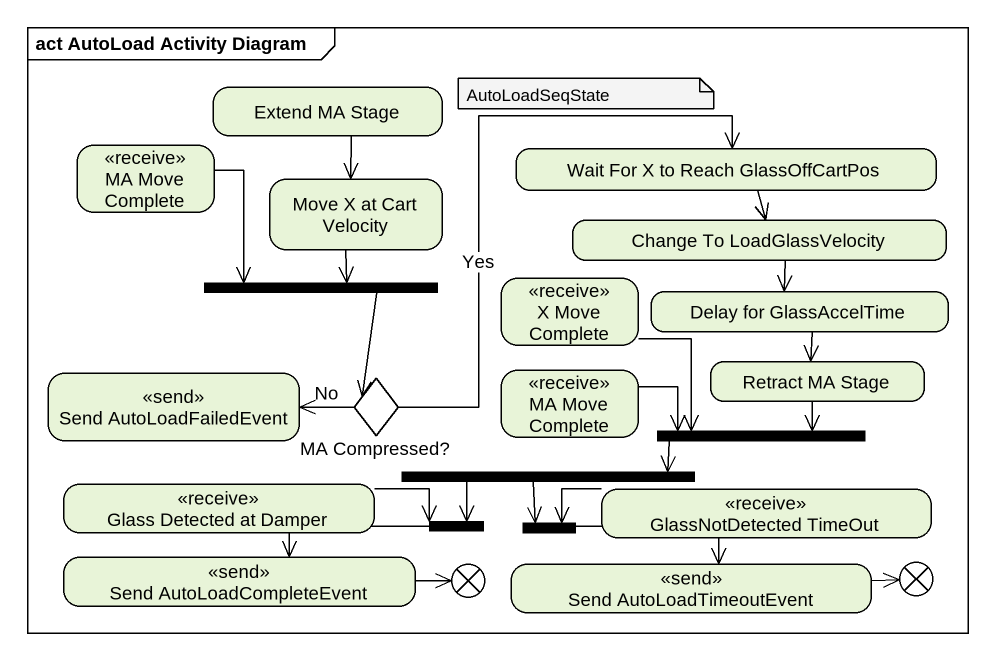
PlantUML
@startuml
mainframe act AutoLoad Activity Diagram
hide empty description
state "Extend MA Stage" as Extend_MA_Stage
state "MA Move Complete" as MA_Move_Complete <<receive>>
state "Move X at Cart Velocity" as Move_X_at_Cart_Velocity
state "Wait For X to Reach GlassOffCartPos" as Wait_For_X_to_Reach
state "Change To LoadGlassVelocity" as Change_To_LoadGlassVelocity
state fork1 <<join>>
state "X Move Complete" as X_Move_Complete <<receive>>
state "Delay for GlassAccelTime" as Delay_for_GlassAccelTime
state "Send AutoLoadFailedEvent" as Send_AutoLoadFailedEvent <<send>>
state "MA Compressed?" as MA_Compressed <<choice>>
state "MA Move Complete" as MA_Move_Complete_2 <<receive>>
state "Retract MA Stage" as Retract_MA_Stage
state "Glass Detected at Damper" as Glass_Detected_at_Damper <<receive>>
state fork2 <<fork>>
state "GlassNotDetected TimeOut" as GlassNotDetected_TimeOut <<receive>>
state fork3 <<join>>
state "Send AutoLoadCompleteEvent" as Send_AutoLoadCompleteEvent <<send>>
state fork4 <<join>>
state flowfinal1 <<end>>
state "Send AutoLoadTimeoutEvent" as Send_AutoLoadTimeoutEvent <<send>>
state fork5 <<join>>
state flowfinal2 <<end>>
Extend_MA_Stage --> Move_X_at_Cart_Velocity
MA_Move_Complete --> fork1
Move_X_at_Cart_Velocity --> fork1
Wait_For_X_to_Reach --> Change_To_LoadGlassVelocity
Change_To_LoadGlassVelocity --> Delay_for_GlassAccelTime
fork1 --> MA_Compressed
X_Move_Complete --> fork3
Delay_for_GlassAccelTime --> Retract_MA_Stage
MA_Compressed -up-> Wait_For_X_to_Reach : Yes
MA_Compressed -left-> Send_AutoLoadFailedEvent : No
MA_Move_Complete_2 -right-> fork3
Retract_MA_Stage --> fork3
Glass_Detected_at_Damper -right-> fork4
fork2 -left-> fork4
fork2 --> fork5
GlassNotDetected_TimeOut -left-> fork5
fork3 -left-> fork2
Send_AutoLoadCompleteEvent -right-> flowfinal1
fork4 -left-> Send_AutoLoadCompleteEvent
Send_AutoLoadTimeoutEvent -right-> flowfinal2
fork5 -right-> Send_AutoLoadTimeoutEvent
note as N1
  AutoLoadSeqState
end note
@enduml
